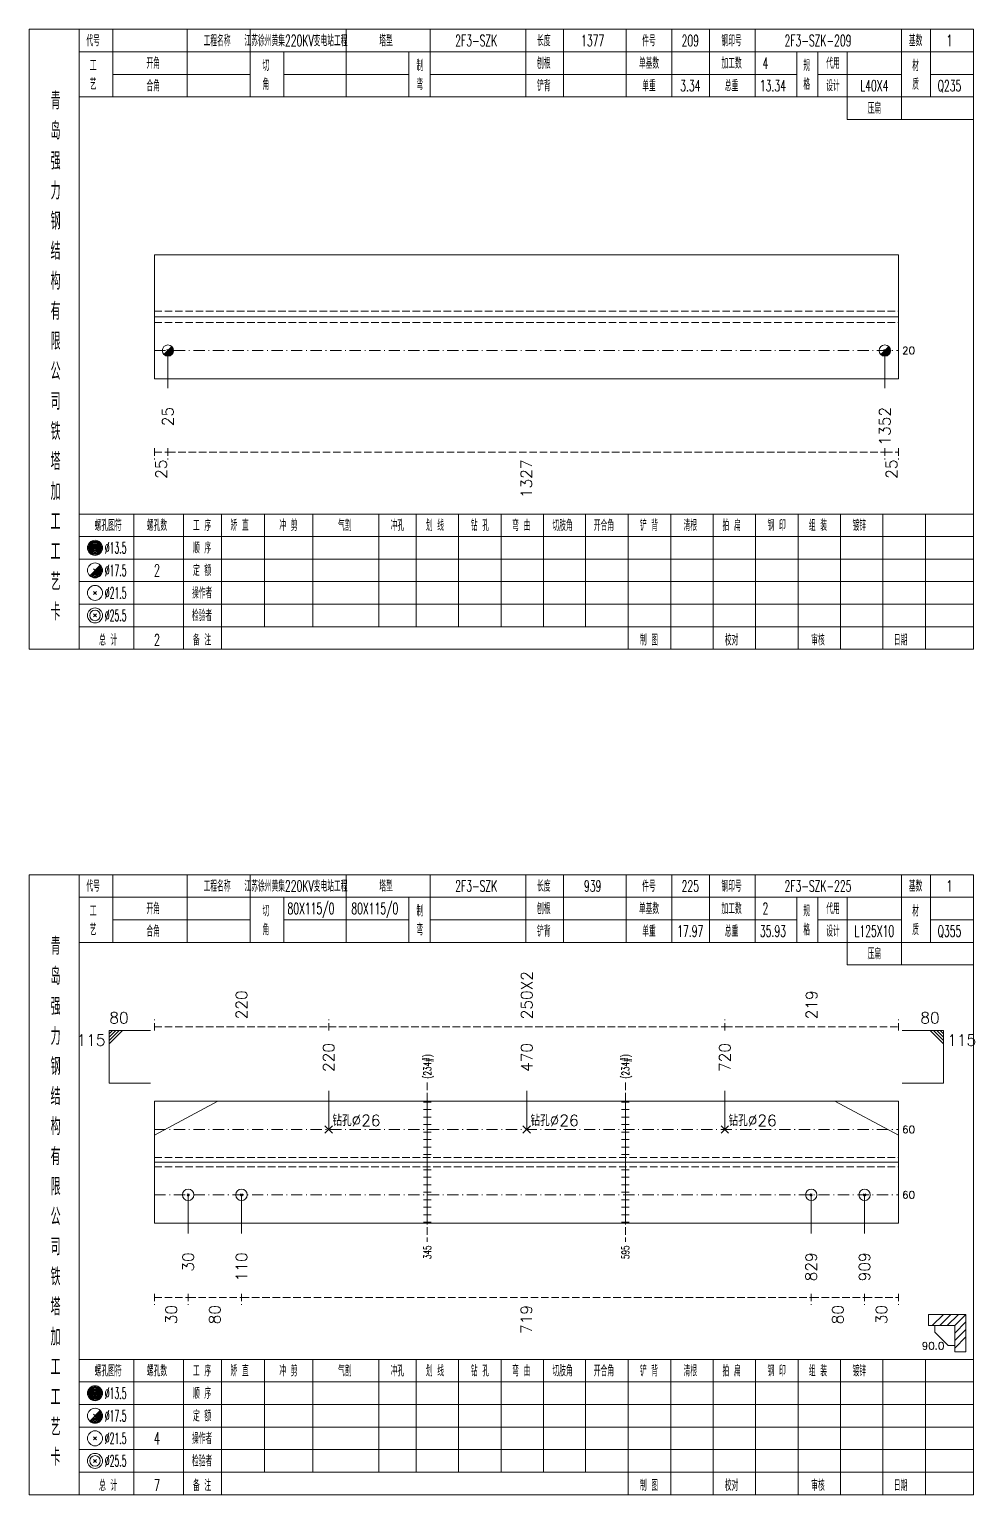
# Model space of a CAD drawing. Extents: x 0 to 4623, y -1159 to 4890.
# Drawn here: x 1245.6 to 1497.3, y 3375 to 3765 of the extents above; entities that cross this region are included whole.
import ezdxf
from ezdxf.enums import TextEntityAlignment as Align

# ---------------------------------------------------------------- set-up
doc = ezdxf.new("R2010")
doc.units = 0
doc.header["$MEASUREMENT"] = 0
doc.linetypes.add('一点画线', pattern=[5.2, 3, -1, 0.2, -1])
doc.linetypes.add('虚线', pattern=[2.75, 2, -0.75])
doc.layers.get('0').update_dxf_attribs({"linetype": 'CONTINUOUS', "lineweight": 25})
for name, color, linetype, lineweight in [('1', 7, 'CONTINUOUS', 25), ('2', 7, 'CONTINUOUS', 25), ('4', 7, 'CONTINUOUS', 25), ('5', 7, 'CONTINUOUS', 25)]:
    doc.layers.add(name, color=color, linetype=linetype, lineweight=lineweight)
doc.styles.get("Standard").update_dxf_attribs({"font": 'simplex.shx', "width": 0.7, "height": 3, "bigfont": 'gbhzfs.shx'})

# ---------------------------------------------------------------- blocks, each defined once
blk = doc.blocks.new('孔21.5')
at = {"layer": '5', "color": 7, "linetype": 'Continuous', "lineweight": 13}
for p, q in [((-0.2, -0.2), (0.2, 0.2)), ((-0.2, 0.2), (0.2, -0.2))]:
    blk.add_line(p, q, dxfattribs=at)
blk.add_circle((0, 0), 1, dxfattribs=at)
blk = doc.blocks.new('孔17.5')
at = {"layer": '5', "color": 7, "linetype": 'Continuous', "lineweight": 13}
for p, q in [((-0.707, -0.707), (0.707, 0.707)), ((-0.2, 0.2), (0.2, -0.2))]:
    blk.add_line(p, q, dxfattribs=at)
blk.add_circle((0, 0), 1, dxfattribs=at)
for radius in [0.9, 0.8, 0.7, 0.6, 0.5, 0.4, 0.3, 0.2, 0.1]:
    blk.add_arc((0, 0), radius, 225, 45, dxfattribs=at)

msp = doc.modelspace()

# ---------------------------------------------------------------- linework, layer by layer
at = {"color": 7, "linetype": 'Continuous', "lineweight": 18}
for p, q in [((1278.9, 3705), (1278.9, 3672)), ((1278.9, 3705), (1477, 3705)), ((1477, 3705), (1477, 3672)), ((1278.9, 3688.5), (1477, 3688.5)), ((1278.9, 3479.7), (1278.9, 3447.3)), ((1278.9, 3479.7), (1477, 3479.7)), ((1477, 3479.7), (1477, 3447.3)), ((1278.9, 3463.5), (1477, 3463.5))]:
    msp.add_line(p, q, dxfattribs=at)
at = {"color": 1, "linetype": '虚线', "lineweight": 18}
for p, q in [((1278.9, 3690), (1477, 3690)), ((1278.9, 3687), (1477, 3687)), ((1278.9, 3464.7), (1477, 3464.7)), ((1278.9, 3462.3), (1477, 3462.3))]:
    msp.add_line(p, q, dxfattribs=at)
at = {"color": 3, "linetype": '一点画线', "lineweight": 13}
for p, q in [((1278.9, 3679.5), (1477, 3679.5)), ((1278.9, 3472.2), (1477, 3472.2)), ((1278.9, 3454.8), (1477, 3454.8))]:
    msp.add_line(p, q, dxfattribs=at)
at = {"color": 7, "linetype": 'Continuous', "lineweight": 13}
for p, q in [((1282.497, 3679.5), (1282.497, 3669.5)), ((1473.403, 3679.5), (1473.403, 3669.5)), ((1266.9, 3498.5), (1277.9, 3498.5)), ((1266.9, 3484.5), (1266.9, 3498.5)), ((1267.775, 3498.5), (1266.9, 3497.625)), ((1268.65, 3498.5), (1266.9, 3496.75)), ((1269.525, 3498.5), (1266.9, 3495.875)), ((1270.4, 3498.5), (1266.9, 3495)), ((1489, 3498.5), (1478, 3498.5)), ((1485.5, 3498.5), (1489, 3495)), ((1486.375, 3498.5), (1489, 3495.875)), ((1487.25, 3498.5), (1489, 3496.75)), ((1488.125, 3498.5), (1489, 3497.625)), ((1489, 3484.5), (1489, 3498.5)), ((1266.9, 3484.5), (1277.9, 3484.5)), ((1489, 3484.5), (1478, 3484.5)), ((1278.9, 3470.7), (1295.778, 3479.7)), ((1325.313, 3472.2), (1325.313, 3482.5)), ((1378.055, 3472.2), (1378.055, 3482.5)), ((1430.798, 3472.2), (1430.798, 3482.5)), ((1477, 3470.7), (1460.122, 3479.7)), ((1324.313, 3471.2), (1326.313, 3473.2)), ((1324.313, 3473.2), (1326.313, 3471.2)), ((1377.055, 3471.2), (1379.055, 3473.2)), ((1377.055, 3473.2), (1379.055, 3471.2)), ((1429.798, 3471.2), (1431.798, 3473.2)), ((1429.798, 3473.2), (1431.798, 3471.2)), ((1287.9, 3454.8), (1287.9, 3444.5)), ((1302.107, 3454.8), (1302.107, 3444.5)), ((1453.793, 3454.8), (1453.793, 3444.5)), ((1468, 3454.8), (1468, 3444.5))]:
    msp.add_line(p, q, dxfattribs=at)
at = {"color": 8, "linetype": '虚线', "lineweight": 9}
for p, q in [((1278.9, 3653.5), (1278.9, 3650.5)), ((1278.9, 3652.5), (1282.497, 3652.5)), ((1282.497, 3653.5), (1282.497, 3650.5)), ((1282.497, 3653.5), (1282.497, 3650.5)), ((1282.497, 3652.5), (1473.403, 3652.5)), ((1473.403, 3653.5), (1473.403, 3650.5)), ((1473.403, 3653.5), (1473.403, 3650.5)), ((1473.403, 3652.5), (1477, 3652.5)), ((1477, 3653.5), (1477, 3650.5)), ((1278.9, 3498.5), (1278.9, 3501.5)), ((1278.9, 3499.5), (1325.313, 3499.5)), ((1325.313, 3498.5), (1325.313, 3501.5)), ((1325.313, 3498.5), (1325.313, 3501.5)), ((1325.313, 3499.5), (1430.798, 3499.5)), ((1430.798, 3498.5), (1430.798, 3501.5)), ((1430.798, 3498.5), (1430.798, 3501.5)), ((1430.798, 3499.5), (1477, 3499.5)), ((1477, 3498.5), (1477, 3501.5)), ((1278.9, 3428.5), (1278.9, 3425.5)), ((1287.9, 3428.5), (1287.9, 3425.5)), ((1287.9, 3428.5), (1287.9, 3425.5)), ((1302.107, 3428.5), (1302.107, 3425.5)), ((1302.107, 3428.5), (1302.107, 3425.5)), ((1453.793, 3428.5), (1453.793, 3425.5)), ((1453.793, 3428.5), (1453.793, 3425.5)), ((1468, 3428.5), (1468, 3425.5)), ((1468, 3428.5), (1468, 3425.5)), ((1477, 3428.5), (1477, 3425.5)), ((1278.9, 3427.5), (1287.9, 3427.5)), ((1287.9, 3427.5), (1302.107, 3427.5)), ((1302.107, 3427.5), (1453.793, 3427.5)), ((1453.793, 3427.5), (1468, 3427.5)), ((1468, 3427.5), (1477, 3427.5))]:
    msp.add_line(p, q, dxfattribs=at)
at = {"layer": '1', "color": 7, "linetype": 'Continuous', "lineweight": 18}
for p, q in [((1278.9, 3672), (1477, 3672)), ((1278.9, 3447.3), (1477, 3447.3))]:
    msp.add_line(p, q, dxfattribs=at)
at = {"layer": '2', "color": 216, "linetype": '虚线', "lineweight": 13}
for p, q in [((1351.583, 3484.7), (1351.583, 3442.3)), ((1404.325, 3484.7), (1404.325, 3442.3))]:
    msp.add_line(p, q, dxfattribs=at)
at = {"layer": '2', "color": 7, "linetype": 'Continuous', "lineweight": 13}
for p, q in [((1352.583, 3479.5), (1350.583, 3479.5)), ((1351.583, 3463.5), (1351.583, 3479.7)), ((1405.325, 3479.5), (1403.325, 3479.5)), ((1404.325, 3463.5), (1404.325, 3479.7)), ((1352.583, 3477.5), (1350.583, 3477.5)), ((1352.583, 3475.5), (1350.583, 3475.5)), ((1405.325, 3477.5), (1403.325, 3477.5)), ((1405.325, 3475.5), (1403.325, 3475.5)), ((1352.583, 3473.5), (1350.583, 3473.5)), ((1352.583, 3471.5), (1350.583, 3471.5)), ((1405.325, 3473.5), (1403.325, 3473.5)), ((1405.325, 3471.5), (1403.325, 3471.5)), ((1352.583, 3469.5), (1350.583, 3469.5)), ((1352.583, 3467.5), (1350.583, 3467.5)), ((1405.325, 3469.5), (1403.325, 3469.5)), ((1405.325, 3467.5), (1403.325, 3467.5)), ((1352.583, 3465.5), (1350.583, 3465.5)), ((1351.583, 3463.5), (1351.583, 3447.3)), ((1405.325, 3465.5), (1403.325, 3465.5)), ((1404.325, 3463.5), (1404.325, 3447.3)), ((1350.583, 3461.5), (1352.583, 3461.5)), ((1350.583, 3459.5), (1352.583, 3459.5)), ((1403.325, 3461.5), (1405.325, 3461.5)), ((1403.325, 3459.5), (1405.325, 3459.5)), ((1350.583, 3457.5), (1352.583, 3457.5)), ((1350.583, 3455.5), (1352.583, 3455.5)), ((1403.325, 3457.5), (1405.325, 3457.5)), ((1403.325, 3455.5), (1405.325, 3455.5)), ((1350.583, 3453.5), (1352.583, 3453.5)), ((1350.583, 3451.5), (1352.583, 3451.5)), ((1403.325, 3453.5), (1405.325, 3453.5)), ((1403.325, 3451.5), (1405.325, 3451.5)), ((1350.583, 3449.5), (1352.583, 3449.5)), ((1403.325, 3449.5), (1405.325, 3449.5)), ((1350.583, 3447.5), (1352.583, 3447.5)), ((1403.325, 3447.5), (1405.325, 3447.5)), ((1495, 3423), (1485, 3423)), ((1485, 3423), (1485, 3420)), ((1486, 3420), (1489, 3423)), ((1488, 3420), (1491, 3423)), ((1490, 3420), (1493, 3423)), ((1492, 3420), (1495, 3423)), ((1492, 3418), (1495, 3421)), ((1495, 3413), (1495, 3423)), ((1485, 3420), (1492, 3420)), ((1486.75, 3420), (1486.75, 3418.25)), ((1490.25, 3414.75), (1486.75, 3418.25)), ((1492, 3420), (1492, 3413)), ((1492, 3416), (1495, 3419)), ((1492, 3414), (1495, 3417)), ((1490.25, 3414.75), (1492, 3414.75)), ((1492, 3413), (1495, 3413))]:
    msp.add_line(p, q, dxfattribs=at)
at = {"layer": '4', "color": 1, "linetype": 'Continuous', "lineweight": 18}
for p, q in [((1258.9, 3600), (1258.9, 3765)), ((1267.8, 3747), (1267.8, 3765)), ((1287.6, 3747), (1287.6, 3765)), ((1304.4, 3747), (1304.4, 3765)), ((1330, 3747), (1330, 3765)), ((1352.3, 3747), (1352.3, 3765)), ((1377.8, 3747), (1377.8, 3765)), ((1387.8, 3747), (1387.8, 3765)), ((1404.5, 3747), (1404.5, 3765)), ((1416.7, 3747), (1416.7, 3765)), ((1426.7, 3747), (1426.7, 3765)), ((1438.9, 3747), (1438.9, 3765)), ((1477.8, 3741), (1477.8, 3765)), ((1485.6, 3747), (1485.6, 3765)), ((1258.9, 3759), (1497, 3759)), ((1313.4, 3747), (1313.4, 3759)), ((1346.7, 3747), (1346.7, 3759)), ((1450, 3747), (1450, 3759)), ((1455.6, 3747), (1455.6, 3759)), ((1463.4, 3741), (1463.4, 3759)), ((1267.8, 3753), (1304.4, 3753)), ((1313.4, 3753), (1346.7, 3753)), ((1352.3, 3753), (1450, 3753)), ((1455.6, 3753), (1477.8, 3753)), ((1485.6, 3753), (1497, 3753)), ((1258.9, 3747), (1497, 3747)), ((1463.4, 3741), (1497, 3741)), ((1258.9, 3636), (1497, 3636)), ((1273.4, 3600), (1273.4, 3636)), ((1286.7, 3600), (1286.7, 3636)), ((1296.8, 3600), (1296.8, 3636)), ((1308.2, 3606), (1308.2, 3636)), ((1321.1, 3606), (1321.1, 3636)), ((1338.7, 3606), (1338.7, 3636)), ((1348.6, 3606), (1348.6, 3636)), ((1359.9, 3606), (1359.9, 3636)), ((1371.2, 3606), (1371.2, 3636)), ((1382.5, 3606), (1382.5, 3636)), ((1393.7, 3606), (1393.7, 3636)), ((1405.1, 3606), (1405.1, 3636)), ((1416.4, 3606), (1416.4, 3636)), ((1427.7, 3606), (1427.7, 3636)), ((1439, 3606), (1439, 3636)), ((1450.3, 3606), (1450.3, 3636)), ((1461.6, 3606), (1461.6, 3636)), ((1472.9, 3606), (1472.9, 3636)), ((1484.2, 3606), (1484.2, 3636)), ((1258.9, 3630), (1497, 3630)), ((1258.9, 3624), (1497, 3624)), ((1258.9, 3618), (1497, 3618)), ((1258.9, 3612), (1497, 3612)), ((1258.9, 3606), (1497, 3606)), ((1405.1, 3600), (1405.1, 3606)), ((1416.4, 3600), (1416.4, 3606)), ((1427.7, 3600), (1427.7, 3606)), ((1439, 3600), (1439, 3606)), ((1450.3, 3600), (1450.3, 3606)), ((1461.6, 3600), (1461.6, 3606)), ((1472.9, 3600), (1472.9, 3606)), ((1484.2, 3600), (1484.2, 3606)), ((1258.9, 3375), (1258.9, 3540)), ((1267.8, 3522), (1267.8, 3540)), ((1287.6, 3522), (1287.6, 3540)), ((1304.4, 3522), (1304.4, 3540)), ((1330, 3522), (1330, 3540)), ((1352.3, 3522), (1352.3, 3540)), ((1377.8, 3522), (1377.8, 3540)), ((1387.8, 3522), (1387.8, 3540)), ((1404.5, 3522), (1404.5, 3540)), ((1416.7, 3522), (1416.7, 3540)), ((1426.7, 3522), (1426.7, 3540)), ((1438.9, 3522), (1438.9, 3540)), ((1477.8, 3516), (1477.8, 3540)), ((1485.6, 3522), (1485.6, 3540)), ((1258.9, 3534), (1497, 3534)), ((1313.4, 3522), (1313.4, 3534)), ((1346.7, 3522), (1346.7, 3534)), ((1450, 3522), (1450, 3534)), ((1455.6, 3522), (1455.6, 3534)), ((1463.4, 3516), (1463.4, 3534)), ((1267.8, 3528), (1304.4, 3528)), ((1313.4, 3528), (1346.7, 3528)), ((1352.3, 3528), (1450, 3528)), ((1455.6, 3528), (1477.8, 3528)), ((1485.6, 3528), (1497, 3528)), ((1258.9, 3522), (1497, 3522)), ((1463.4, 3516), (1497, 3516)), ((1258.9, 3411), (1497, 3411)), ((1273.4, 3375), (1273.4, 3411)), ((1286.7, 3375), (1286.7, 3411)), ((1296.8, 3375), (1296.8, 3411)), ((1308.2, 3381), (1308.2, 3411)), ((1321.1, 3381), (1321.1, 3411)), ((1338.7, 3381), (1338.7, 3411)), ((1348.6, 3381), (1348.6, 3411)), ((1359.9, 3381), (1359.9, 3411)), ((1371.2, 3381), (1371.2, 3411)), ((1382.5, 3381), (1382.5, 3411)), ((1393.7, 3381), (1393.7, 3411)), ((1405.1, 3381), (1405.1, 3411)), ((1416.4, 3381), (1416.4, 3411)), ((1427.7, 3381), (1427.7, 3411)), ((1439, 3381), (1439, 3411)), ((1450.3, 3381), (1450.3, 3411)), ((1461.6, 3381), (1461.6, 3411)), ((1472.9, 3381), (1472.9, 3411)), ((1484.2, 3381), (1484.2, 3411)), ((1258.9, 3405), (1497, 3405)), ((1258.9, 3399), (1497, 3399)), ((1258.9, 3393), (1497, 3393)), ((1258.9, 3387), (1497, 3387)), ((1258.9, 3381), (1497, 3381)), ((1405.1, 3375), (1405.1, 3381)), ((1416.4, 3375), (1416.4, 3381)), ((1427.7, 3375), (1427.7, 3381)), ((1439, 3375), (1439, 3381)), ((1450.3, 3375), (1450.3, 3381)), ((1461.6, 3375), (1461.6, 3381)), ((1472.9, 3375), (1472.9, 3381)), ((1484.2, 3375), (1484.2, 3381))]:
    msp.add_line(p, q, dxfattribs=at)
at = {"layer": '4', "color": 7, "linetype": 'Continuous', "lineweight": 13}
for p, q in [((1262.9, 3626.8), (1263.3, 3627.2)), ((1263.3, 3626.8), (1262.9, 3627.2)), ((1261.686, 3619.586), (1264.514, 3622.414)), ((1262.7, 3621.4), (1263.5, 3620.6)), ((1262.7, 3614.6), (1263.5, 3615.4)), ((1262.7, 3615.4), (1263.5, 3614.6)), ((1262.7, 3608.6), (1263.5, 3609.4)), ((1262.7, 3609.4), (1263.5, 3608.6)), ((1262.9, 3401.8), (1263.3, 3402.2)), ((1263.3, 3401.8), (1262.9, 3402.2)), ((1261.686, 3394.586), (1264.514, 3397.414)), ((1262.7, 3396.4), (1263.5, 3395.6)), ((1262.7, 3389.6), (1263.5, 3390.4)), ((1262.7, 3390.4), (1263.5, 3389.6)), ((1262.7, 3383.6), (1263.5, 3384.4)), ((1262.7, 3384.4), (1263.5, 3383.6))]:
    msp.add_line(p, q, dxfattribs=at)
at = {"layer": '4', "color": 1, "linetype": 'Continuous', "lineweight": 18}
for points in [[(1245.6, 3765), (1245.6, 3600), (1497, 3600), (1497, 3765)], [(1245.6, 3540), (1245.6, 3375), (1497, 3375), (1497, 3540)]]:
    msp.add_lwpolyline(points, close=True, dxfattribs=at)
at = {"layer": '4', "color": 7, "linetype": 'Continuous', "lineweight": 13}
for centre, radius in [((1263.1, 3627), 2), ((1263.1, 3627), 1.8), ((1263.1, 3627), 1.6), ((1263.1, 3627), 1.4), ((1263.1, 3627), 1.2), ((1263.1, 3627), 1), ((1263.1, 3627), 0.8), ((1263.1, 3627), 0.6), ((1263.1, 3627), 0.4), ((1263.1, 3627), 0.2), ((1263.1, 3621), 2), ((1263.1, 3615), 2), ((1263.1, 3609), 2), ((1263.1, 3609), 1.4), ((1263.1, 3402), 2), ((1263.1, 3402), 1.8), ((1263.1, 3402), 1.6), ((1263.1, 3402), 1.4), ((1263.1, 3402), 1.2), ((1263.1, 3402), 1), ((1263.1, 3402), 0.8), ((1263.1, 3402), 0.6), ((1263.1, 3402), 0.4), ((1263.1, 3402), 0.2), ((1263.1, 3396), 2), ((1263.1, 3390), 2), ((1263.1, 3384), 2), ((1263.1, 3384), 1.4)]:
    msp.add_circle(centre, radius, dxfattribs=at)
for centre, radius in [((1263.1, 3621), 1.8), ((1263.1, 3621), 1.6), ((1263.1, 3621), 1.4), ((1263.1, 3621), 1.2), ((1263.1, 3621), 1), ((1263.1, 3621), 0.8), ((1263.1, 3621), 0.6), ((1263.1, 3621), 0.4), ((1263.1, 3621), 0.2), ((1263.1, 3396), 1.8), ((1263.1, 3396), 1.6), ((1263.1, 3396), 1.4), ((1263.1, 3396), 1.2), ((1263.1, 3396), 1), ((1263.1, 3396), 0.8), ((1263.1, 3396), 0.6), ((1263.1, 3396), 0.4), ((1263.1, 3396), 0.2)]:
    msp.add_arc(centre, radius, 225, 45, dxfattribs=at)

# ---------------------------------------------------------------- block references
at = {"layer": '1', "color": 7, "linetype": 'Continuous', "lineweight": 13, "xscale": 1.5, "yscale": 1.5, "zscale": 1.5}
for name, p in [('孔17.5', (1282.497, 3679.5)), ('孔17.5', (1473.403, 3679.5)), ('孔21.5', (1287.9, 3454.8)), ('孔21.5', (1302.107, 3454.8)), ('孔21.5', (1453.793, 3454.8)), ('孔21.5', (1468, 3454.8))]:
    msp.add_blockref(name, p, dxfattribs=at)

# ---------------------------------------------------------------- texts
at = {"color": 7, "linetype": 'Continuous', "lineweight": 13}
for s, p in [('20', (1478, 3679.5)), ('60', (1478, 3472.2)), ('60', (1478, 3454.8))]:
    msp.add_text(s, height=2, dxfattribs=at).set_placement(p, align=Align.MIDDLE_LEFT)
at = {"color": 8, "linetype": 'Continuous', "lineweight": 9}
for s, p in [('25', (1280.698, 3650.5)), ('1327', (1377.95, 3650.5)), ('25', (1475.202, 3650.5)), ('30', (1283.4, 3425.5)), ('80', (1295.003, 3425.5)), ('719', (1377.95, 3425.5)), ('80', (1460.897, 3425.5)), ('30', (1472.5, 3425.5))]:
    msp.add_text(s, height=3, rotation=90, dxfattribs=at).set_placement(p, align=Align.MIDDLE_RIGHT)
for s, p in [('250X2', (1378.055, 3501.5)), ('220', (1302.107, 3501.5)), ('219', (1453.899, 3501.5))]:
    msp.add_text(s, height=3, rotation=90, dxfattribs=at).set_placement(p, align=Align.MIDDLE_LEFT)
at = {"color": 7, "linetype": 'Continuous', "lineweight": 13}
for s, p in [('80', (1266.9, 3499.5)), ('钻孔%%c26', (1326.313, 3472.2)), ('钻孔%%c26', (1379.055, 3472.2)), ('钻孔%%c26', (1431.798, 3472.2))]:
    msp.add_text(s, height=3, dxfattribs=at).set_placement(p, align=Align.BOTTOM_LEFT)
msp.add_text('80', height=3, dxfattribs=at).set_placement((1488, 3499.5), align=Align.BOTTOM_RIGHT)
msp.add_text('115', height=3, dxfattribs=at).set_placement((1265.9, 3497.5), align=Align.TOP_RIGHT)
for s, p in [('220', (1325.313, 3487.5)), ('470', (1378.055, 3487.5)), ('720', (1430.798, 3487.5))]:
    msp.add_text(s, height=3, rotation=90, dxfattribs=at).set_placement(p, align=Align.MIDDLE_LEFT)
msp.add_text('115', height=3, dxfattribs=at).set_placement((1490, 3497.5), align=Align.TOP_LEFT)
at = {"layer": '1', "color": 7, "linetype": 'Continuous', "lineweight": 13}
for s, p in [('25', (1282.497, 3664.5)), ('1352', (1473.403, 3664.5)), ('30', (1287.9, 3439.5)), ('110', (1302.107, 3439.5)), ('829', (1453.793, 3439.5)), ('909', (1468, 3439.5))]:
    msp.add_text(s, height=3, rotation=90, dxfattribs=at).set_placement(p, align=Align.MIDDLE_RIGHT)
at = {"layer": '2', "color": 7, "linetype": 'Continuous', "lineweight": 13, "width": 0.7}
for p in [(1351.583, 3485.7), (1404.325, 3485.7)]:
    msp.add_text('(234#)', height=2, rotation=90, dxfattribs=at).set_placement(p, align=Align.MIDDLE_LEFT)
for s, p in [('345', (1351.583, 3441.3)), ('595', (1404.325, 3441.3))]:
    msp.add_text(s, height=2, rotation=90, dxfattribs=at).set_placement(p, align=Align.MIDDLE_RIGHT)
at = {"layer": '2', "color": 7, "linetype": 'Continuous', "lineweight": 13}
msp.add_text('90.0', height=2, dxfattribs=at).set_placement((1489.25, 3413), align=Align.BOTTOM_RIGHT)
at = {"layer": '4', "color": 1, "linetype": 'Continuous', "lineweight": 13}
for s, height, width, p in [('代号', 3, 0.6, (1262.6, 3762)), ('工程名称', 3, 0.6, (1295.6, 3762)), ('江苏徐州黄集220KV变电站工程', 3, 0.6, (1316.6, 3762)), ('塔型', 3, 0.6, (1340.6, 3762)), ('2F3-SZK', 3, 0.6, (1364.6, 3762)), ('长度', 3, 0.6, (1382.6, 3762)), ('1377', 3, 0.6, (1395.6, 3762)), ('件号', 3, 0.6, (1410.6, 3762)), ('209', 3, 0.6, (1421.6, 3762)), ('钢印号', 3, 0.6, (1432.6, 3762)), ('2F3-SZK-209', 3, 0.6, (1455.6, 3762)), ('基数', 3, 0.6, (1481.6, 3762)), ('1', 3, 0.6, (1490.6, 3762)), ('工', 3, 0.6, (1262.6, 3755.4)), ('开角', 3, 0.6, (1278.6, 3756)), ('切', 3, 0.6, (1308.6, 3755.4)), ('制', 3, 0.6, (1349.6, 3755.4)), ('刨根', 3, 0.6, (1382.6, 3756)), ('单基数', 3, 0.6, (1410.6, 3756)), ('加工数', 3, 0.6, (1432.6, 3756)), ('4', 3, 0.6, (1441.6, 3756)), ('规', 3, 0.6, (1452.6, 3755.4)), ('代用', 3, 0.6, (1459.6, 3756)), ('材', 3, 0.6, (1481.6, 3755.4)), ('艺', 3, 0.6, (1262.6, 3750.4)), ('合角', 3, 0.6, (1278.6, 3750)), ('角', 3, 0.6, (1308.6, 3750.4)), ('弯', 3, 0.6, (1349.6, 3750.4)), ('铲背', 3, 0.6, (1382.6, 3750)), ('总重', 3, 0.6, (1432.6, 3750)), ('格', 3, 0.6, (1452.6, 3750.4)), ('设计', 3, 0.6, (1459.6, 3750)), ('质', 3, 0.6, (1481.6, 3750.4)), ('青', 4.6, 0.8, (1252.6, 3746)), ('单重', 3, 0.6, (1410.6, 3750)), ('3.34', 3, 0.6, (1421.6, 3750)), ('13.34', 3, 0.6, (1443.6, 3750)), ('L40X4', 3, 0.6, (1470.6, 3750)), ('Q235', 3, 0.6, (1490.6, 3750)), ('压扁', 3, 0.6, (1470.6, 3744)), ('岛', 4.6, 0.8, (1252.6, 3738)), ('强', 4.6, 0.8, (1252.6, 3730)), ('力', 4.6, 0.8, (1252.6, 3722)), ('钢', 4.6, 0.8, (1252.6, 3714)), ('结', 4.6, 0.8, (1252.6, 3706)), ('构', 4.6, 0.8, (1252.6, 3698)), ('有', 4.6, 0.8, (1252.6, 3690)), ('限', 4.6, 0.8, (1252.6, 3682)), ('公', 4.6, 0.8, (1252.6, 3674)), ('司', 4.6, 0.8, (1252.6, 3666)), ('铁', 4.6, 0.8, (1252.6, 3658)), ('塔', 4.6, 0.8, (1252.6, 3650)), ('加', 4.6, 0.8, (1252.6, 3642)), ('工', 4.6, 0.8, (1252.6, 3634)), ('螺孔图符', 3, 0.6, (1266.6, 3633)), ('螺孔数', 3, 0.6, (1279.6, 3633)), ('工 序', 3, 0.6, (1291.6, 3633)), ('矫 直', 3, 0.6, (1301.6, 3633)), ('冲 剪', 3, 0.6, (1314.6, 3633)), ('气割', 3, 0.6, (1329.6, 3633)), ('冲孔', 3, 0.6, (1343.6, 3633)), ('划 线', 3, 0.6, (1353.6, 3633)), ('钻 孔', 3, 0.6, (1365.6, 3633)), ('弯 曲', 3, 0.6, (1376.6, 3633)), ('切肢角', 3, 0.6, (1387.6, 3633)), ('开合角', 3, 0.6, (1398.6, 3633)), ('铲 背', 3, 0.6, (1410.6, 3633)), ('清根', 3, 0.6, (1421.6, 3633)), ('拍 扁', 3, 0.6, (1432.6, 3633)), ('钢 印', 3, 0.6, (1444.6, 3633)), ('组 装', 3, 0.6, (1455.6, 3633)), ('镀锌', 3, 0.6, (1466.6, 3633)), ('工', 4.6, 0.8, (1252.6, 3626)), ('%%C13.5', 3, 0.5, (1268.6, 3627)), ('顺 序', 3, 0.6, (1291.6, 3627)), ('艺', 4.6, 0.8, (1252.6, 3618)), ('%%C17.5', 3, 0.5, (1268.6, 3621)), ('2', 3.2, 0.6, (1279.6, 3621)), ('定 额', 3, 0.6, (1291.6, 3621)), ('%%C21.5', 3, 0.5, (1268.6, 3615)), ('操作者', 3, 0.6, (1291.6, 3615)), ('卡', 4.6, 0.8, (1252.6, 3610)), ('%%C25.5', 3, 0.5, (1268.6, 3609)), ('检验者', 3, 0.6, (1291.6, 3609)), ('总 计', 3, 0.6, (1266.6, 3602.5)), ('2', 3, 0.6, (1279.6, 3602.5)), ('备 注', 3, 0.6, (1291.6, 3602.5)), ('制 图', 3, 0.6, (1410.6, 3602.5)), ('校对', 3, 0.6, (1432.6, 3602.5)), ('审核', 3, 0.6, (1455.6, 3602.5)), ('日期', 3, 0.6, (1477.6, 3602.5)), ('代号', 3, 0.6, (1262.6, 3537)), ('工程名称', 3, 0.6, (1295.6, 3537)), ('江苏徐州黄集220KV变电站工程', 3, 0.6, (1316.6, 3537)), ('塔型', 3, 0.6, (1340.6, 3537)), ('2F3-SZK', 3, 0.6, (1364.6, 3537)), ('长度', 3, 0.6, (1382.6, 3537)), ('939', 3, 0.6, (1395.6, 3537)), ('件号', 3, 0.6, (1410.6, 3537)), ('225', 3, 0.6, (1421.6, 3537)), ('钢印号', 3, 0.6, (1432.6, 3537)), ('2F3-SZK-225', 3, 0.6, (1455.6, 3537)), ('基数', 3, 0.6, (1481.6, 3537)), ('1', 3, 0.6, (1490.6, 3537)), ('工', 3, 0.6, (1262.6, 3530.4)), ('开角', 3, 0.6, (1278.6, 3531)), ('切', 3, 0.6, (1308.6, 3530.4)), ('80X115/0', 3, 0.6, (1320.6, 3531)), ('80X115/0', 3, 0.6, (1337.6, 3531)), ('制', 3, 0.6, (1349.6, 3530.4)), ('刨根', 3, 0.6, (1382.6, 3531)), ('单基数', 3, 0.6, (1410.6, 3531)), ('加工数', 3, 0.6, (1432.6, 3531)), ('2', 3, 0.6, (1441.6, 3531)), ('规', 3, 0.6, (1452.6, 3530.4)), ('代用', 3, 0.6, (1459.6, 3531)), ('材', 3, 0.6, (1481.6, 3530.4)), ('艺', 3, 0.6, (1262.6, 3525.4)), ('合角', 3, 0.6, (1278.6, 3525)), ('角', 3, 0.6, (1308.6, 3525.4)), ('弯', 3, 0.6, (1349.6, 3525.4)), ('铲背', 3, 0.6, (1382.6, 3525)), ('单重', 3, 0.6, (1410.6, 3525)), ('17.97', 3, 0.6, (1421.6, 3525)), ('总重', 3, 0.6, (1432.6, 3525)), ('35.93', 3, 0.6, (1443.6, 3525)), ('格', 3, 0.6, (1452.6, 3525.4)), ('设计', 3, 0.6, (1459.6, 3525)), ('L125X10', 3, 0.6, (1470.6, 3525)), ('质', 3, 0.6, (1481.6, 3525.4)), ('Q355', 3, 0.6, (1490.6, 3525)), ('青', 4.6, 0.8, (1252.6, 3521)), ('压扁', 3, 0.6, (1470.6, 3519)), ('岛', 4.6, 0.8, (1252.6, 3513)), ('强', 4.6, 0.8, (1252.6, 3505)), ('力', 4.6, 0.8, (1252.6, 3497)), ('钢', 4.6, 0.8, (1252.6, 3489)), ('结', 4.6, 0.8, (1252.6, 3481)), ('构', 4.6, 0.8, (1252.6, 3473)), ('有', 4.6, 0.8, (1252.6, 3465)), ('限', 4.6, 0.8, (1252.6, 3457)), ('公', 4.6, 0.8, (1252.6, 3449)), ('司', 4.6, 0.8, (1252.6, 3441)), ('铁', 4.6, 0.8, (1252.6, 3433)), ('塔', 4.6, 0.8, (1252.6, 3425)), ('加', 4.6, 0.8, (1252.6, 3417)), ('工', 4.6, 0.8, (1252.6, 3409)), ('螺孔图符', 3, 0.6, (1266.6, 3408)), ('螺孔数', 3, 0.6, (1279.6, 3408)), ('工 序', 3, 0.6, (1291.6, 3408)), ('矫 直', 3, 0.6, (1301.6, 3408)), ('冲 剪', 3, 0.6, (1314.6, 3408)), ('气割', 3, 0.6, (1329.6, 3408)), ('冲孔', 3, 0.6, (1343.6, 3408)), ('划 线', 3, 0.6, (1353.6, 3408)), ('钻 孔', 3, 0.6, (1365.6, 3408)), ('弯 曲', 3, 0.6, (1376.6, 3408)), ('切肢角', 3, 0.6, (1387.6, 3408)), ('开合角', 3, 0.6, (1398.6, 3408)), ('铲 背', 3, 0.6, (1410.6, 3408)), ('清根', 3, 0.6, (1421.6, 3408)), ('拍 扁', 3, 0.6, (1432.6, 3408)), ('钢 印', 3, 0.6, (1444.6, 3408)), ('组 装', 3, 0.6, (1455.6, 3408)), ('镀锌', 3, 0.6, (1466.6, 3408)), ('工', 4.6, 0.8, (1252.6, 3401)), ('%%C13.5', 3, 0.5, (1268.6, 3402)), ('顺 序', 3, 0.6, (1291.6, 3402)), ('%%C17.5', 3, 0.5, (1268.6, 3396)), ('定 额', 3, 0.6, (1291.6, 3396)), ('艺', 4.6, 0.8, (1252.6, 3393)), ('%%C21.5', 3, 0.5, (1268.6, 3390)), ('4', 3.2, 0.6, (1279.6, 3390)), ('操作者', 3, 0.6, (1291.6, 3390)), ('卡', 4.6, 0.8, (1252.6, 3385)), ('%%C25.5', 3, 0.5, (1268.6, 3384)), ('检验者', 3, 0.6, (1291.6, 3384)), ('总 计', 3, 0.6, (1266.6, 3377.5)), ('7', 3, 0.6, (1279.6, 3377.5)), ('备 注', 3, 0.6, (1291.6, 3377.5)), ('制 图', 3, 0.6, (1410.6, 3377.5)), ('校对', 3, 0.6, (1432.6, 3377.5)), ('审核', 3, 0.6, (1455.6, 3377.5)), ('日期', 3, 0.6, (1477.6, 3377.5))]:
    msp.add_text(s, height=height, dxfattribs=dict(at, width=width)).set_placement(p, align=Align.MIDDLE_CENTER)

doc.saveas('drawing.dxf')
